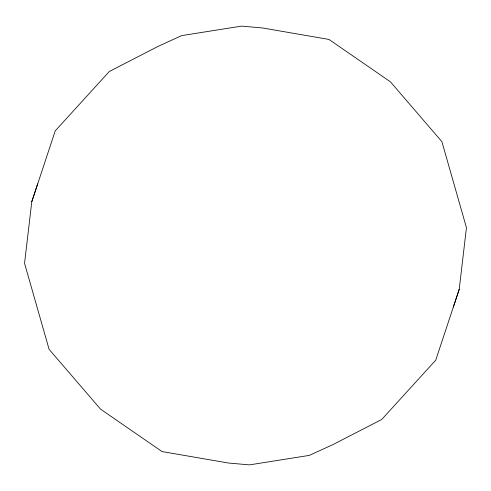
<?xml version="1.0" encoding="UTF-8"?>
<svg xmlns="http://www.w3.org/2000/svg" width="491" height="491" viewBox="0 0 491 491"><rect width="100%" height="100%" fill="white"/><g stroke="black" fill="none" stroke-linecap="round" stroke-linejoin="round"><path stroke-width="0.74" d="M31.792 201.666L24.55 263.311L49.1 349.334L100.569 409.175L162.036 451.56L228.383 463.019L249.465 464.879L309.348 455.384L333.002 444.576L381.716 419.486L435.744 360.161L459.208 289.334L466.45 227.689L441.9 141.666L390.431 81.825L328.964 39.44L262.617 27.981L241.535 26.121L181.652 35.616L157.998 46.424L109.284 71.514L55.256 130.839L31.792 201.666L37.647 183.935M453.353 307.065L459.208 289.334"/></g></svg>
